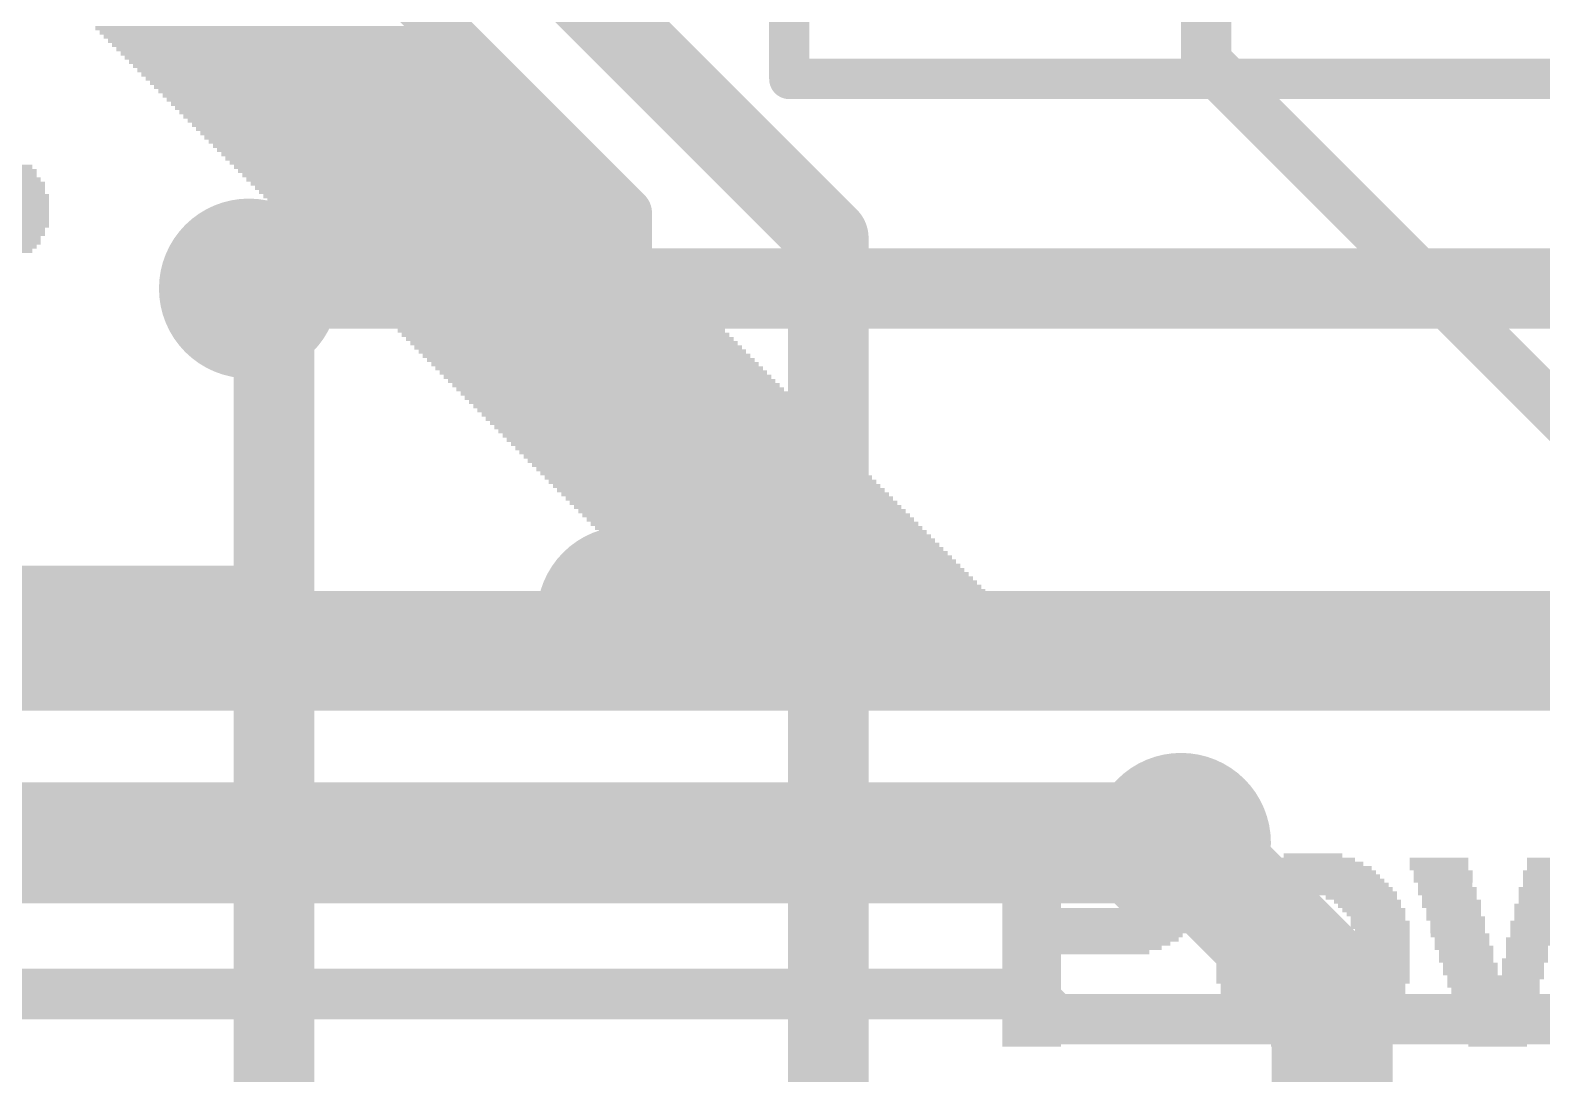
# Model space of a CAD drawing. Extents: x -3.3 to 69.5, y -0.4 to 53.7.
# Drawn here: x 36.87 to 44.49, y 10.01 to 15.27 of the extents above; entities that cross this region are included whole.
import ezdxf

# ---------------------------------------------------------------- set-up
doc = ezdxf.new("R2010")
doc.units = 0
for name, color, linetype in [('1', 12, 'CONTINUOUS'), ('16', 132, 'CONTINUOUS'), ('18', 3, 'CONTINUOUS'), ('200', 4, 'CONTINUOUS'), ('21', 40, 'CONTINUOUS')]:
    doc.layers.add(name, color=color, linetype=linetype)

# ---------------------------------------------------------------- blocks, each defined once
blk = doc.blocks.new('RECT')
blk.add_solid([(-0.5, -0.5), (0.5, -0.5), (-0.5, 0.5), (0.5, 0.5)])
blk = doc.blocks.new('ROUNDV')
at = {"const_width": 0.5}
blk.add_lwpolyline([(0, -0.25, 1), (0, 0.25, 1), (0, -0.25)], format="xyb", dxfattribs=at)

msp = doc.modelspace()

# ---------------------------------------------------------------- linework, layer by layer
at = {"layer": '1'}
for points, const_width in [([(42.799, 15.113), (42.799, 18.034)], 0.254), ([(39.116, 16.002), (40.894, 14.224)], 0.4064), ([(38.481, 15.748), (39.878, 14.351)], 0.254), ([(44.958, 12.954), (42.799, 15.113)], 0.254), ([(39.878, 14.351), (39.878, 12.319)], 0.254), ([(40.894, 14.224), (40.894, 9.525)], 0.4064), ([(37.973, 13.97), (38.1, 13.843)], 0.4064), ([(38.1, 13.843), (38.1, 9.398)], 0.4064), ([(43.434, 10.414), (42.672, 11.176)], 0.6096), ([(43.434, 6.096), (43.434, 10.414)], 0.6096)]:
    msp.add_lwpolyline(points, dxfattribs=dict(at, const_width=const_width))
for points, const_width in [([(42.8439, 15.1579, 1), (42.7541, 15.0681)], 0.127), ([(42.7355, 15.113, 1), (42.8625, 15.113)], 0.127), ([(39.9415, 14.351, 1), (39.8145, 14.351)], 0.127), ([(39.8331, 14.3061, 1), (39.9229, 14.3959)], 0.127), ([(40.9956, 14.224, 1), (40.7924, 14.224)], 0.2032), ([(40.8222, 14.1522, 1), (40.9658, 14.2958)], 0.2032), ([(38.0448, 14.0418, 1), (37.9012, 13.8982)], 0.2032), ([(38.2016, 13.843, 1), (37.9984, 13.843)], 0.2032), ([(38.0282, 13.7712, 1), (38.1718, 13.9148)], 0.2032), ([(39.8145, 12.319, 1), (39.9415, 12.319)], 0.127), ([(42.7798, 11.2838, 1), (42.5642, 11.0682)], 0.3048), ([(43.5864, 10.414, 1), (43.2816, 10.414)], 0.3048), ([(43.3262, 10.3062, 1), (43.5418, 10.5218)], 0.3048)]:
    msp.add_lwpolyline(points, format="xyb", dxfattribs=dict(at, const_width=const_width))
at = {"layer": '16'}
for points, const_width in [([(49.276, 13.97), (37.973, 13.97)], 0.4064), ([(33.02, 12.446), (38.1, 12.446)], 0.254), ([(38.1, 12.446), (38.227, 12.319)], 0.254), ([(38.227, 12.319), (39.878, 12.319)], 0.254), ([(48.895, 12.319), (39.878, 12.319)], 0.254), ([(42.672, 11.176), (32.512, 11.176)], 0.6096), ([(41.91, 10.414), (31.496, 10.414)], 0.254), ([(42.037, 10.287), (41.91, 10.414)], 0.254), ([(62.484, 10.287), (42.037, 10.287)], 0.254)]:
    msp.add_lwpolyline(points, dxfattribs=dict(at, const_width=const_width))
for points, const_width in [([(37.973, 14.0716, 1), (37.973, 13.8684)], 0.2032), ([(38.1449, 12.4909, 1), (38.0551, 12.4011)], 0.127), ([(38.1, 12.3825, 1), (38.1, 12.5095)], 0.127), ([(38.227, 12.3825, 1), (38.227, 12.2555)], 0.127), ([(38.1821, 12.2741, 1), (38.2719, 12.3639)], 0.127), ([(39.878, 12.3825, 1), (39.878, 12.2555)], 0.127), ([(39.878, 12.2555, 1), (39.878, 12.3825)], 0.127), ([(42.672, 11.0236, 1), (42.672, 11.3284)], 0.3048), ([(41.9549, 10.4589, 1), (41.8651, 10.3691)], 0.127), ([(41.91, 10.3505, 1), (41.91, 10.4775)], 0.127), ([(42.037, 10.3505, 1), (42.037, 10.2235)], 0.127), ([(41.9921, 10.2421, 1), (42.0819, 10.3319)], 0.127)]:
    msp.add_lwpolyline(points, format="xyb", dxfattribs=dict(at, const_width=const_width))
at = {"layer": '21', "const_width": 0.2032}
for points in [[(40.6974, 15.0262), (40.6974, 15.4262)], [(44.6974, 15.0262), (40.6974, 15.0262)]]:
    msp.add_lwpolyline(points, dxfattribs=at)
at = {"layer": '21', "const_width": 0.1016}
for points in [[(40.6974, 15.077, 1), (40.6974, 14.9754)], [(40.6466, 15.0262, 1), (40.7482, 15.0262)]]:
    msp.add_lwpolyline(points, format="xyb", dxfattribs=at)

# ---------------------------------------------------------------- block references
at = {"layer": '18', "xscale": 0.9064, "yscale": 0.9064}
for p in [(37.973, 13.97), (37.973, 13.97), (39.878, 12.319), (39.878, 12.319), (42.672, 11.176), (42.672, 11.176)]:
    msp.add_blockref('ROUNDV', p, dxfattribs=at)
at = {"layer": '200', "yscale": 0.0212}
for p, xscale in [((38.0244, 15.2817), 1.6509), ((38.0456, 15.2606), 1.6509), ((38.0667, 15.2394), 1.6509), ((38.0879, 15.2182), 1.6509), ((38.1091, 15.1971), 1.6509), ((38.1302, 15.1759), 1.6509), ((38.1514, 15.1547), 1.6509), ((38.1726, 15.1336), 1.6509), ((38.1937, 15.1124), 1.6509), ((38.2149, 15.0912), 1.6509), ((38.2361, 15.0701), 1.6509), ((38.2572, 15.0489), 1.6509), ((38.2784, 15.0277), 1.6509), ((38.2996, 15.0066), 1.6509), ((38.3207, 14.9854), 1.6509), ((38.3419, 14.9642), 1.6509), ((38.3631, 14.9431), 1.6509), ((38.3842, 14.9219), 1.6509), ((38.4054, 14.9007), 1.6509), ((38.4265, 14.8796), 1.6509), ((38.4477, 14.8584), 1.6509), ((38.4689, 14.8372), 1.6509), ((38.49, 14.8161), 1.6509), ((38.5112, 14.7949), 1.6509), ((38.5324, 14.7737), 1.6509), ((38.5535, 14.7526), 1.6509), ((38.5747, 14.7314), 1.6509), ((38.5959, 14.7102), 1.6509), ((38.617, 14.6891), 1.6509), ((38.6382, 14.6679), 1.6509), ((38.6594, 14.6467), 1.6509), ((38.6805, 14.6256), 1.6509), ((36.5745, 14.5833), 0.6138), ((36.5957, 14.5621), 0.6138), ((38.7017, 14.6044), 1.6509), ((38.7229, 14.5833), 1.6509), ((38.744, 14.5621), 1.6509), ((36.6063, 14.5409), 0.5926), ((36.6275, 14.5198), 0.5926), ((36.6486, 14.4986), 0.5926), ((36.6592, 14.4774), 0.5715), ((38.7652, 14.5409), 1.6509), ((38.7864, 14.5198), 1.6509), ((38.8075, 14.4986), 1.6509), ((38.8287, 14.4774), 1.6509), ((36.6592, 14.3928), 0.6138), ((36.6592, 14.4563), 0.5715), ((36.6698, 14.4351), 0.5926), ((36.6698, 14.4139), 0.5926), ((38.8499, 14.4563), 1.6509), ((38.871, 14.4351), 1.6509), ((38.8922, 14.4139), 1.6509), ((38.9134, 14.3928), 1.6509), ((36.6169, 14.3293), 0.6985), ((36.6275, 14.3504), 0.6773), ((36.6486, 14.3716), 0.635), ((38.9345, 14.3716), 1.6509), ((38.9557, 14.3504), 1.6509), ((38.9769, 14.3293), 1.6509), ((36.6063, 14.3081), 0.7196), ((36.6063, 14.2869), 0.7196), ((36.6063, 14.2658), 0.6773), ((36.6169, 14.2446), 0.6561), ((38.998, 14.3081), 1.6509), ((39.0192, 14.2869), 1.6509), ((39.0404, 14.2658), 1.6509), ((39.0615, 14.2446), 1.6509), ((36.6169, 14.2234), 0.6138), ((36.6275, 14.2023), 0.5926), ((36.6275, 14.1811), 0.5503), ((39.0827, 14.2234), 1.6509), ((39.1039, 14.2023), 1.6509), ((39.125, 14.1811), 1.6509), ((36.6275, 14.1599), 0.508), ((39.1462, 14.1599), 1.6509), ((39.1673, 14.1388), 1.6509), ((39.1885, 14.1176), 1.6509), ((39.2097, 14.0964), 1.6509), ((39.2308, 14.0753), 1.6509), ((39.252, 14.0541), 1.6509), ((39.2732, 14.0329), 1.6509), ((39.2943, 14.0118), 1.6509), ((39.3155, 13.9906), 1.6509), ((39.3367, 13.9694), 1.6509), ((39.3578, 13.9483), 1.6509), ((39.379, 13.9271), 1.6509), ((39.4002, 13.9059), 1.6509), ((39.4213, 13.8848), 1.6509), ((39.4425, 13.8636), 1.6509), ((39.4637, 13.8424), 1.6509), ((39.4848, 13.8213), 1.6509), ((39.506, 13.8001), 1.6509), ((39.5272, 13.7789), 1.6509), ((39.5483, 13.7578), 1.6509), ((39.5695, 13.7366), 1.6509), ((39.5907, 13.7155), 1.6509), ((39.6118, 13.6943), 1.6509), ((39.633, 13.6731), 1.6509), ((39.6542, 13.652), 1.6509), ((39.6753, 13.6308), 1.6509), ((39.6965, 13.6096), 1.6509), ((39.7177, 13.5885), 1.6509), ((39.7388, 13.5673), 1.6509), ((39.76, 13.5461), 1.6509), ((39.7812, 13.525), 1.6509), ((39.8023, 13.5038), 1.6509), ((39.8235, 13.4826), 1.6509), ((39.8447, 13.4615), 1.6509), ((39.8658, 13.4403), 1.6509), ((39.887, 13.4191), 1.6509), ((39.9082, 13.398), 1.6509), ((39.9293, 13.3768), 1.6509), ((39.9505, 13.3556), 1.6509), ((39.9717, 13.3345), 1.6509), ((39.9928, 13.3133), 1.6509), ((40.014, 13.2921), 1.6509), ((40.0352, 13.271), 1.6509), ((40.0563, 13.2498), 1.6509), ((40.0775, 13.2286), 1.6509), ((40.0986, 13.2075), 1.6509), ((40.1198, 13.1863), 1.6509), ((40.141, 13.1651), 1.6509), ((40.1621, 13.144), 1.6509), ((40.1833, 13.1228), 1.6509), ((40.2045, 13.1016), 1.6509), ((40.2256, 13.0805), 1.6509), ((40.2468, 13.0593), 1.6509), ((40.268, 13.0381), 1.6509), ((40.2891, 13.017), 1.6509), ((40.3103, 12.9958), 1.6509), ((40.3315, 12.9746), 1.6509), ((40.3526, 12.9535), 1.6509), ((40.3738, 12.9323), 1.6509), ((40.395, 12.9112), 1.6509), ((40.4161, 12.89), 1.6509), ((40.4373, 12.8688), 1.6509), ((40.4585, 12.8476), 1.6509), ((40.4796, 12.8265), 1.6509), ((40.5008, 12.8053), 1.6509), ((40.522, 12.7842), 1.6509), ((40.5431, 12.763), 1.6509), ((40.5643, 12.7418), 1.6509), ((40.5855, 12.7207), 1.6509), ((40.6066, 12.6995), 1.6509), ((40.6278, 12.6783), 1.6509), ((40.649, 12.6572), 1.6509), ((40.6701, 12.636), 1.6509), ((40.6913, 12.6148), 1.6509), ((40.7125, 12.5937), 1.6509), ((40.7336, 12.5725), 1.6509), ((40.7548, 12.5513), 1.6509), ((40.776, 12.5302), 1.6509), ((40.7971, 12.509), 1.6509), ((40.8183, 12.4878), 1.6509), ((40.8394, 12.4667), 1.6509), ((40.8606, 12.4455), 1.6509), ((40.8818, 12.4243), 1.6509), ((38.0985, 12.3608), 17.8005), ((38.0985, 12.3397), 17.8005), ((40.9029, 12.4032), 1.6509), ((40.9241, 12.382), 1.6509), ((38.0985, 12.3185), 17.8005), ((38.0985, 12.2973), 17.8005), ((38.0985, 12.2762), 17.8005), ((38.0985, 12.255), 17.8005), ((38.0985, 12.2338), 17.8005), ((38.0985, 12.2127), 17.8005), ((38.0985, 12.1915), 17.8005), ((38.0985, 12.1703), 17.8005), ((38.0985, 12.1492), 17.8005), ((38.0985, 12.128), 17.8005), ((38.0985, 12.1068), 17.8005), ((38.0985, 12.0857), 17.8005), ((38.0985, 12.0645), 17.8005), ((38.0985, 12.0434), 17.8005), ((38.0985, 12.0222), 17.8005), ((38.0985, 12.001), 17.8005), ((38.0985, 11.9799), 17.8005), ((38.0985, 11.9587), 17.8005), ((38.0985, 11.9375), 17.8005), ((38.0985, 11.9164), 17.8005), ((38.0985, 11.8952), 17.8005), ((38.0985, 11.874), 17.8005), ((38.0985, 11.8529), 17.8005), ((42.1094, 11.4507), 0.6773), ((42.1623, 11.4295), 0.7831), ((42.1835, 11.4084), 0.8255), ((42.2046, 11.3872), 0.8678), ((42.2152, 11.366), 0.889), ((42.2364, 11.3449), 0.9313), ((42.247, 11.3025), 0.9525), ((42.2364, 11.3237), 0.9313), ((42.2576, 11.2814), 0.9736), ((42.2681, 11.2602), 0.9948), ((42.2681, 11.2391), 0.9948), ((42.2787, 11.2179), 1.016), ((41.9189, 11.1967), 0.2963), ((42.5962, 11.1967), 0.381), ((41.9189, 11.1756), 0.2963), ((41.9189, 11.1544), 0.2963), ((41.9189, 11.1332), 0.2963), ((42.6174, 11.1756), 0.3387), ((42.6385, 11.1544), 0.3387), ((42.6491, 11.1332), 0.3175), ((41.9189, 11.1121), 0.2963), ((41.9189, 11.0909), 0.2963), ((41.9189, 11.0697), 0.2963), ((41.9189, 11.0486), 0.2963), ((42.6491, 11.1121), 0.3175), ((42.6597, 11.0909), 0.2963), ((42.6597, 11.0697), 0.2963), ((42.6597, 11.0486), 0.2963), ((43.337, 11.0486), 0.5926), ((43.337, 11.0697), 0.508), ((43.337, 11.0909), 0.4233), ((43.337, 11.1121), 0.2963), ((43.972, 11.0909), 0.2963), ((43.972, 11.0697), 0.2963), ((43.972, 11.0486), 0.2963), ((44.5646, 11.0486), 0.2963), ((44.5541, 11.0909), 0.2752), ((44.5541, 11.0697), 0.2752), ((41.9189, 11.0274), 0.2963), ((41.9189, 11.0062), 0.2963), ((41.9189, 10.9851), 0.2963), ((41.9189, 10.9639), 0.2963), ((42.6597, 11.0274), 0.2963), ((42.6597, 11.0062), 0.2963), ((42.6597, 10.9851), 0.2963), ((42.6597, 10.9639), 0.2963), ((43.337, 10.9639), 0.762), ((43.337, 10.9851), 0.7196), ((43.337, 11.0062), 0.6773), ((43.337, 11.0274), 0.635), ((43.9932, 11.0274), 0.2963), ((43.9932, 11.0062), 0.2963), ((43.9932, 10.9851), 0.2963), ((44.0037, 10.9639), 0.2752), ((44.5646, 10.9639), 0.3387), ((44.5541, 11.0274), 0.3175), ((44.5541, 11.0062), 0.3175), ((44.5541, 10.9851), 0.3175), ((41.9189, 10.9427), 0.2963), ((41.9189, 10.9216), 0.2963), ((41.9189, 10.9004), 0.2963), ((42.6385, 10.9216), 0.3387), ((42.628, 10.9004), 0.3175), ((42.6491, 10.9427), 0.3175), ((43.337, 10.9216), 0.8466), ((43.0936, 10.9004), 0.3598), ((43.337, 10.9427), 0.8043), ((43.5804, 10.9004), 0.3598), ((44.0143, 10.9427), 0.2963), ((44.0143, 10.9216), 0.2963), ((44.0249, 10.9004), 0.2752), ((44.5541, 10.9427), 0.3598), ((44.5541, 10.9216), 0.3598), ((44.5541, 10.9004), 0.3598), ((41.9189, 10.8792), 0.2963), ((41.9189, 10.8581), 0.2963), ((42.2681, 10.8369), 0.9948), ((42.2681, 10.8157), 0.9948), ((42.575, 10.8581), 0.4233), ((42.6068, 10.8792), 0.3598), ((43.0301, 10.8369), 0.3175), ((43.0195, 10.8157), 0.2963), ((43.0619, 10.8792), 0.3387), ((43.0513, 10.8581), 0.3175), ((43.6122, 10.8792), 0.3387), ((43.6228, 10.8581), 0.3175), ((43.6439, 10.8369), 0.3175), ((43.6545, 10.8157), 0.2963), ((44.0355, 10.8792), 0.2963), ((44.0355, 10.8581), 0.2963), ((44.0461, 10.8369), 0.2752), ((44.0461, 10.8157), 0.2752), ((44.5541, 10.8581), 0.4022), ((44.5541, 10.8369), 0.4022), ((44.5541, 10.8157), 0.4022), ((44.5646, 10.8792), 0.381), ((42.247, 10.7522), 0.9525), ((42.2576, 10.7946), 0.9736), ((42.2576, 10.7734), 0.9736), ((42.9984, 10.7734), 0.2963), ((42.9984, 10.7522), 0.2963), ((43.0089, 10.7946), 0.2752), ((43.6651, 10.7946), 0.2752), ((43.6757, 10.7734), 0.2963), ((43.6757, 10.7522), 0.2963), ((44.0567, 10.7946), 0.2963), ((44.0672, 10.7734), 0.2752), ((44.0672, 10.7522), 0.2752), ((44.5541, 10.7734), 0.4445), ((44.5541, 10.7522), 0.4445), ((44.5646, 10.7946), 0.4233), ((42.2258, 10.7099), 0.9101), ((42.2152, 10.6887), 0.889), ((42.2364, 10.7311), 0.9313), ((42.1941, 10.6676), 0.8466), ((42.9878, 10.7311), 0.2752), ((42.9878, 10.7099), 0.2752), ((42.9878, 10.6887), 0.2752), ((42.9878, 10.6676), 0.2752), ((43.6863, 10.7311), 0.2752), ((43.6863, 10.7099), 0.2752), ((43.6863, 10.6887), 0.2752), ((43.6863, 10.6676), 0.2752), ((44.0672, 10.7311), 0.2752), ((44.0778, 10.7099), 0.2963), ((44.0884, 10.6887), 0.2752), ((44.0884, 10.6676), 0.2752), ((44.4271, 10.6887), 0.2328), ((44.4271, 10.6676), 0.2328), ((44.4376, 10.7311), 0.2117), ((44.4376, 10.7099), 0.2117), ((42.1729, 10.6464), 0.8043), ((42.1411, 10.6252), 0.7408), ((41.9189, 10.6041), 0.2963), ((41.9189, 10.5829), 0.2963), ((42.9878, 10.6464), 0.2752), ((42.9878, 10.6252), 0.2752), ((42.9878, 10.6041), 0.2752), ((42.9878, 10.5829), 0.2752), ((43.6863, 10.6464), 0.2752), ((43.6863, 10.6252), 0.2752), ((43.6863, 10.6041), 0.2752), ((43.6863, 10.5829), 0.2752), ((44.099, 10.6464), 0.2963), ((44.1096, 10.6252), 0.2752), ((44.1096, 10.6041), 0.2752), ((44.1096, 10.5829), 0.2752), ((44.4059, 10.5829), 0.2328), ((44.4165, 10.6464), 0.2117), ((44.4165, 10.6252), 0.2117), ((44.4165, 10.6041), 0.2117), ((41.9189, 10.5617), 0.2963), ((41.9189, 10.5406), 0.2963), ((41.9189, 10.5194), 0.2963), ((42.9878, 10.5617), 0.2752), ((42.9878, 10.5406), 0.2752), ((42.9878, 10.5194), 0.2752), ((43.6863, 10.5617), 0.2752), ((43.6863, 10.5406), 0.2752), ((43.6863, 10.5194), 0.2752), ((44.1307, 10.5617), 0.2752), ((44.1307, 10.5406), 0.2752), ((44.1307, 10.5194), 0.2752), ((44.3953, 10.5617), 0.2117), ((44.3953, 10.5406), 0.2117), ((44.3953, 10.5194), 0.2117), ((41.9189, 10.4982), 0.2963), ((41.9189, 10.4771), 0.2963), ((41.9189, 10.4559), 0.2963), ((41.9189, 10.4347), 0.2963), ((42.9984, 10.4982), 0.2963), ((42.9984, 10.4771), 0.2963), ((43.0089, 10.4559), 0.2752), ((43.0195, 10.4347), 0.2963), ((43.6545, 10.4347), 0.2963), ((43.6757, 10.4982), 0.2963), ((43.6757, 10.4771), 0.2963), ((43.6651, 10.4559), 0.2752), ((44.2577, 10.4982), 0.4868), ((44.2471, 10.4771), 0.4656), ((44.2471, 10.4559), 0.4656), ((44.2577, 10.4347), 0.4445), ((41.9189, 10.4136), 0.2963), ((41.9189, 10.3924), 0.2963), ((41.9189, 10.3712), 0.2963), ((43.0301, 10.4136), 0.3175), ((43.0513, 10.3924), 0.3175), ((43.0619, 10.3712), 0.3387), ((43.6122, 10.3712), 0.3387), ((43.6228, 10.3924), 0.3175), ((43.6439, 10.4136), 0.3175), ((44.2577, 10.4136), 0.4445), ((44.2471, 10.3924), 0.4233), ((44.2577, 10.3712), 0.4022), ((41.9189, 10.3501), 0.2963), ((41.9189, 10.3289), 0.2963), ((41.9189, 10.3078), 0.2963), ((41.9189, 10.2866), 0.2963), ((43.0936, 10.3501), 0.3598), ((43.337, 10.3289), 0.8466), ((43.337, 10.3078), 0.8043), ((43.337, 10.2866), 0.762), ((43.5804, 10.3501), 0.3598), ((44.2577, 10.3501), 0.4022), ((44.2577, 10.3289), 0.4022), ((44.2577, 10.3078), 0.3598), ((44.2577, 10.2866), 0.3598), ((41.9189, 10.2654), 0.2963), ((41.9189, 10.2443), 0.2963), ((41.9189, 10.2231), 0.2963), ((41.9189, 10.2019), 0.2963), ((43.337, 10.2654), 0.7196), ((43.337, 10.2443), 0.6773), ((43.337, 10.2231), 0.635), ((43.337, 10.2019), 0.5926), ((44.2577, 10.2654), 0.3598), ((44.2577, 10.2443), 0.3598), ((44.2577, 10.2231), 0.3175), ((44.2577, 10.2019), 0.3175), ((41.9189, 10.1808), 0.2963), ((41.9189, 10.1596), 0.2963), ((43.337, 10.1808), 0.508), ((43.337, 10.1596), 0.4233), ((43.337, 10.1384), 0.254), ((44.2577, 10.1808), 0.3175), ((44.2683, 10.1596), 0.2963)]:
    msp.add_blockref('RECT', p, dxfattribs=dict(at, xscale=xscale))

doc.saveas('drawing.dxf')
